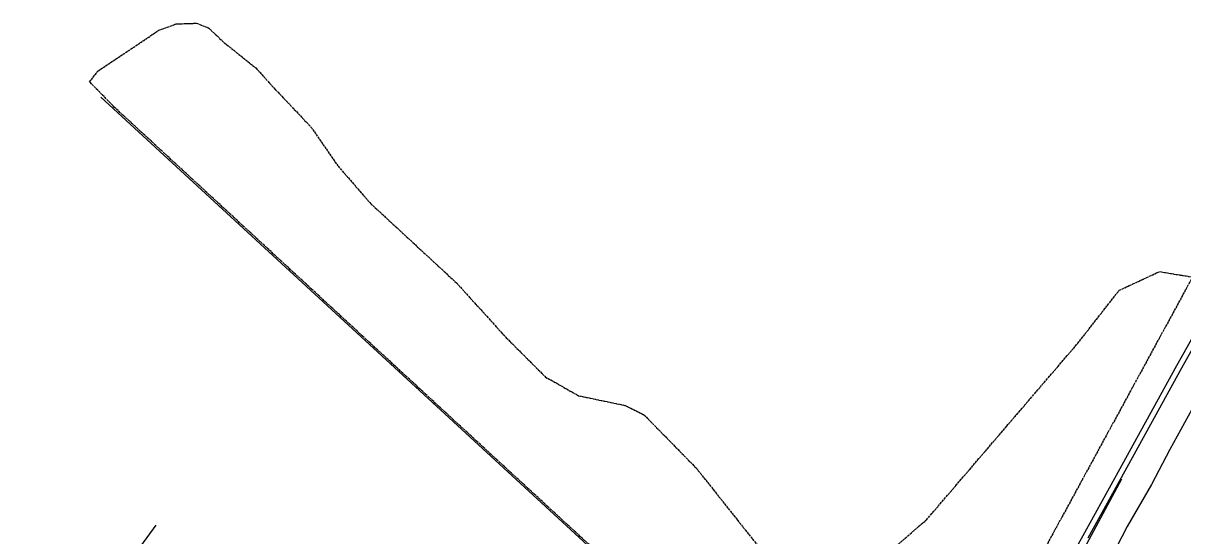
# Model space of a CAD drawing. Extents: x -289 to 361868, y -200 to 7352041.
# Drawn here: x 360790.4 to 361223.6, y 7351840.3 to 7352031.9 of the extents above; entities that cross this region are included whole.
import ezdxf

# ---------------------------------------------------------------- set-up
doc = ezdxf.new("R2010")
doc.units = 0
doc.linetypes.add('CENTER2', pattern=[1.125, 0.75, -0.125, 0.125, -0.125])
for name, color, linetype in [('ALINHA-DEF', 7, 'Continuous'), ('ALINHA-INDEF', 7, 'Continuous'), ('ESGOTO', 7, 'Continuous'), ('QUADRA-INDEF', 7, 'CENTER2')]:
    doc.layers.add(name, color=color, linetype=linetype)

msp = doc.modelspace()

# ---------------------------------------------------------------- linework, layer by layer
at = {"layer": 'ALINHA-DEF'}
for points in [[(361183.72, 7351836.51), (361186.03, 7351840.78), (361197.85, 7351862.16), (361220.99, 7351904.21), (361233.88, 7351927.03)], [(361235.62, 7351926.05), (361222.73, 7351903.23), (361199.61, 7351861.2), (361187.79, 7351839.82)]]:
    msp.add_lwpolyline(points, dxfattribs=at)
at = {"layer": 'ALINHA-INDEF'}
msp.add_lwpolyline([(361287.44, 7352007.83), (361282.48, 7351994.65), (361279.25, 7351985.66), (361275.87, 7351978.34), (361272.49, 7351971.91), (361268.96, 7351965.32), (361243.04, 7351917.67), (361218.44, 7351872.82), (361211.53, 7351859.8), (361202.55, 7351844.11), (361198.49, 7351836.49), (361192.25, 7351823.99), (361185.5, 7351808.91), (361179.61, 7351794.79), (361172.14, 7351776.76), (361167.12, 7351764.19)], dxfattribs=at)
at = {"layer": 'ESGOTO', "color": 3}
for points in [[(361115.4, 7351731.99), (360819.38, 7352004.31)], [(361145.86, 7351740.06), (361170.82, 7351806.68), (361200.55, 7351861.98)], [(360839.88, 7351844.62), (360790.4, 7351776.82)]]:
    msp.add_lwpolyline(points, dxfattribs=at)
at = {"layer": 'QUADRA-INDEF'}
msp.add_lwpolyline([(361112.57, 7351735.37), (360929.23, 7351904), (360824.51, 7352000.51), (360815.2, 7352010.03), (360815.2, 7352010.03), (360818.32, 7352014.1), (360841.08, 7352029.31), (360847.46, 7352031.64), (360855.09, 7352031.91), (360859.63, 7352030.12), (360865.47, 7352024.63), (360877.18, 7352015.25), (360884.62, 7352007.1), (360897.82, 7351993.19), (360907.96, 7351978.53), (360920.17, 7351964.57), (360952.1, 7351935.06), (360970.74, 7351914.54), (360985.37, 7351899.91), (360997.71, 7351892.94), (361015.15, 7351889.31), (361022.13, 7351885.83), (361041.71, 7351865.84), (361064.38, 7351837.26)], dxfattribs=at)
msp.add_lwpolyline([(361128.69, 7351736.12), (361109.68, 7351760.46), (361093.08, 7351825.7), (361107.76, 7351829.5), (361127.61, 7351846.68), (361184.09, 7351912.55), (361199.52, 7351932.27), (361214.54, 7351939.24), (361226.89, 7351937.23), (361175.24, 7351842.38), (361166.65, 7351826.42), (361154.58, 7351799.59), (361138.34, 7351757.6), (361131.37, 7351738.95), (361128.69, 7351736.12)], close=True, dxfattribs=at)

doc.saveas('drawing.dxf')
